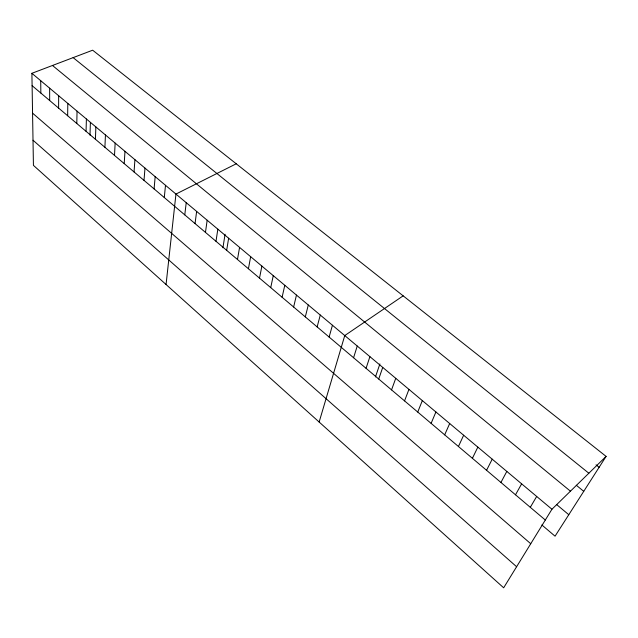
<?xml version="1.0" encoding="UTF-8"?>
<svg xmlns="http://www.w3.org/2000/svg" width="638" height="638" viewBox="0 0 638 638"><rect width="100%" height="100%" fill="white"/><g stroke="black" fill="none" stroke-linecap="round" stroke-linejoin="round"><path stroke-width="0.96" d="M58.608 108.101L58.664 95.748M67.652 115.749L67.803 103.404M76.799 123.493L77.046 111.156M86.058 131.332L86.401 118.995M89.99 135.2L90.397 122.384M95.421 139.259L95.867 126.93M104.903 147.282L105.453 134.969M114.505 155.409L115.151 143.095M124.219 163.631L124.976 151.334M134.052 171.949L134.921 159.667M144.005 180.379L144.986 168.105M154.085 188.904L155.178 176.646M164.285 197.541L165.505 185.299M166.063 284.516L175.952 194.064L236.243 163.791M184.773 214.878L186.232 202.677M195.053 223.579L196.632 211.401M205.46 232.391L207.167 220.23M215.995 241.308L217.837 229.17M222.933 247.759L225.07 234.25M226.665 250.335L228.635 238.229M237.472 259.483L239.577 247.4M248.421 268.75L250.662 256.691M259.506 278.128L261.891 266.102M270.727 287.634L273.263 275.632M282.108 297.26L284.787 285.298M293.632 307.014L296.463 295.083M305.307 316.895L308.29 305.004M317.134 326.903L320.284 315.052M329.12 337.047L332.438 325.236M319.144 422.029L344.759 335.564L403.16 295.841M353.58 357.751L357.24 346.035M366.068 368.317L369.904 356.642M375.463 376.906L379.889 363.939M378.717 379.028L382.736 367.408M391.549 389.882L395.751 378.318M404.548 400.887L408.95 389.379M417.738 412.052L422.34 400.6M431.113 423.369L435.913 411.981M444.678 434.853L449.686 423.528M458.435 446.496L463.659 435.236M472.399 458.307L477.838 447.126M486.555 470.294L492.217 459.185M500.926 482.456L506.819 471.418M515.504 494.793L521.637 483.843M530.298 507.314L536.678 496.444M606.1 456.393L551.942 509.244L503.661 587.797L33.431 165.362L31.9 73.306L92.662 50.203L606.1 456.393L555.052 536.183L541.869 524.978M596.044 464.831L599.122 467.295M73.131 57.627L588.85 473.229M576.313 485.255L583.746 491.332M52.483 65.483L570.444 491.188M556.671 504.602L568.793 514.714M31.9 73.306L551.942 509.244M32.107 85.667L545.315 520.026M32.562 113.157L530.744 543.736M33.017 140.224L516.605 566.735M40.72 80.699L40.84 93.06M49.636 88.18L49.668 100.533"/></g></svg>
